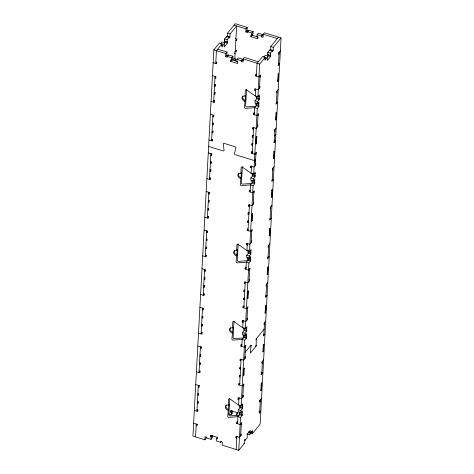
<?xml version="1.0" encoding="UTF-8"?>
<svg xmlns="http://www.w3.org/2000/svg" width="474" height="474" viewBox="0 0 474 474"><rect width="100%" height="100%" fill="white"/><g stroke="black" fill="none" stroke-linecap="round" stroke-linejoin="round"><path stroke-width="0.71" d="M247.558 298.377L247.908 291.842L248.512 291.024M251.741 221.127L252.091 214.592L252.695 213.78M255.924 143.883L256.274 137.342L256.878 136.53M265.037 313.065L265.689 305.611M267.129 274.44L267.78 266.986M267.478 267.899L268.083 267.075M269.22 235.815L269.878 228.361M271.312 197.19L271.969 189.736M271.661 190.655L272.266 189.825M273.403 158.565L274.061 151.111M275.495 119.94L276.152 112.486M276.449 112.575L275.844 113.405M277.586 81.315L278.244 73.867M256.185 345.191L256.156 345.534L256.262 338.791L264.166 329.057M251.125 345.848L251.131 345.493L250.313 352.869M248.512 291.089L247.861 298.442M252.695 213.839L252.049 221.192M256.878 136.589L256.233 143.942M265.037 312.964L265.641 312.248L265.991 305.689M268.083 267.146L267.454 274.47M269.22 235.714L269.825 234.997L270.174 228.438M272.266 189.896L271.916 196.36L271.312 197.089M273.403 158.464L274.008 157.753L274.357 151.188M265.991 305.783L265.387 306.524M270.174 228.539L269.57 229.274M274.357 151.289L273.753 152.03M276.449 112.664L276.099 119.11L275.495 119.839M277.586 81.214L278.191 80.503L278.54 73.95M220.523 43.869L222.134 41.896L224.729 42.696L221.862 46.926L222.028 43.833L219.438 43.033L213.857 49.859L192.936 436.104L204.898 439.813L206.107 438.332L206.172 437.093M195.531 436.909L196.23 424.034M198.322 385.409L196.923 411.159L197.729 410.17M200.413 346.784L199.015 372.534L200.229 371.053M202.505 308.159L201.106 333.909L202.321 332.428M204.596 269.534L203.198 295.284L204.413 293.803M206.688 230.909L205.289 256.659L206.504 255.178M208.779 192.29L207.381 218.034L208.596 216.559M210.871 153.665L209.478 179.415L210.687 177.934M212.962 115.04L211.57 140.79L212.779 139.309M215.054 76.415L213.661 102.165L214.87 100.684M210.924 163.092L211.167 161.818M224.729 42.696L224.119 47.05L227.342 43.104L227.431 41.558L227.022 42.05L224.433 41.25L224.558 38.933L226.572 36.462L229.167 37.268L229.126 38.039L229.931 37.055L230.097 33.962L236.621 25.981L236.011 37.31L235.525 39.354M226.572 36.462L226.531 37.239L227.336 36.249L227.508 33.162L235.24 23.7L247.203 27.403L247.031 30.496L245.822 31.977L247.552 32.51L247.594 31.74L248.803 30.259L253.128 31.598L253.003 33.915L251.789 35.396L250.924 35.129L250.841 36.67L257.761 38.815L257.844 37.268L256.979 37.002L257.104 34.685L258.318 33.204L262.637 34.543L262.596 35.313L261.387 36.794L263.117 37.328L263.283 34.241L264.492 32.759L281.064 37.89L260.143 424.135L252.411 433.597L250.468 432.999M204.898 439.813L205.064 436.72L206.794 437.259L206.753 438.029L211.072 439.368L212.287 437.887L212.411 435.57L211.203 437.052L211.072 439.368M258.294 61.768L244.317 57.437L243.109 58.918L242.937 62.011L241.213 61.478L242.421 59.997L242.463 59.22L238.138 57.881L236.929 59.363L236.804 61.679L237.67 61.952L237.587 63.492L230.666 61.353L230.749 59.807L231.614 60.074L232.829 58.592L232.953 56.276L228.628 54.937L227.419 56.418L227.378 57.194L225.648 56.655L225.814 53.568L227.022 52.087L217.661 49.183M227.022 42.05L227.153 39.733L229.167 37.268M225.648 56.655L226.856 55.174L227.022 52.087M228.628 54.937L228.587 55.713L226.856 55.174M211.203 437.052L210.338 436.785L210.42 435.239L217.335 437.378L217.252 438.924L216.387 438.657L216.263 440.974L220.588 442.313L221.394 441.324M231.614 60.074L231.739 57.757L232.953 56.276M237.053 38.921L235.845 40.403L235.311 50.191L236.176 50.457L236.093 52.004L234.713 51.571M220.588 442.313L220.629 441.543L222.353 442.076L222.188 445.163L238.76 450.3L244.341 443.474L244.507 440.382L245.313 439.392L244.88 439.262M241.213 61.478L241.254 60.702L242.463 59.22M245.822 31.977L245.988 28.884L247.203 27.403M228.03 410.324A3.182 2.37 39.3 0 1 225.292 406.852A3.182 2.37 39.3 0 1 228.308 405.169L228.918 404.429L227.71 416.267A0.954 0.711 39.3 0 0 228.877 417.351L237.942 416.664L240.537 417.47L242.149 415.497L242.238 413.95L241.829 414.442L239.24 413.642L239.323 412.096L241.918 412.895L242.404 410.857L240.786 412.836L238.197 412.03L238.321 409.714L239.933 407.741L240.016 406.194L239.613 406.686L242.208 407.492L242.611 406.994L242.178 406.864M228.308 405.169L228.634 399.226A0.954 0.711 39.3 0 1 229.878 398.889L238.57 405.074L241.165 405.88L242.777 403.907L242.208 407.492M232.213 333.074A3.182 2.37 39.3 0 1 229.475 329.602A3.182 2.37 39.3 0 1 232.497 327.919L233.101 327.179L231.893 339.017A0.954 0.711 39.3 0 0 233.066 340.101L242.131 339.414L244.72 340.219L246.338 338.246L246.421 336.7L246.018 337.192L243.423 336.392L243.506 334.845L246.101 335.651L246.587 333.613L244.969 335.586L242.38 334.78L242.504 332.464L244.116 330.491L244.199 328.944M232.497 327.919L232.817 321.976A0.954 0.711 39.3 0 1 234.061 321.639L242.753 327.824L245.348 328.63L246.96 326.657L246.391 330.242L243.796 329.436L243.879 327.895L246.474 328.695M236.716 249.81A3.182 2.37 39.3 0 1 237.284 249.934L236.076 261.772A0.954 0.711 39.3 0 0 237.249 262.851L246.314 262.163L248.903 262.969L250.521 260.996L250.604 259.45L250.201 259.948L247.606 259.142L247.689 257.595L250.284 258.401L250.77 256.363L249.158 258.336L246.563 257.53L246.687 255.213L248.299 253.24L248.388 251.694L247.979 252.192L250.574 252.992L250.977 252.5L250.894 254.046L249.283 256.019L249.158 258.336M236.402 255.824A3.182 2.37 39.3 0 1 233.658 252.358A3.182 2.37 39.3 0 1 236.68 250.675L237 244.726A0.954 0.711 39.3 0 1 238.244 244.388L246.942 250.58L249.531 251.386L251.149 249.407L250.574 252.992M240.585 178.574A3.182 2.37 39.3 0 1 237.841 175.107A3.182 2.37 39.3 0 1 240.863 173.425L241.467 172.684L240.259 184.522A0.954 0.711 39.3 0 0 241.432 185.607L250.497 184.913L253.086 185.719L254.704 183.746L254.787 182.2L254.384 182.697L251.789 181.892L251.872 180.345L254.467 181.151L254.953 179.113L253.341 181.086L250.746 180.28L250.87 177.963L252.488 175.99L252.571 174.444L252.168 174.942L254.757 175.741L255.16 175.25L255.077 176.796L253.466 178.769L253.341 181.086M240.863 173.425L241.183 167.476A0.954 0.711 39.3 0 1 242.433 167.138L251.125 173.33L253.714 174.136L255.332 172.157L254.757 175.741M244.768 101.323A3.182 2.37 39.3 0 1 242.024 97.857A3.182 2.37 39.3 0 1 245.046 96.175L245.651 95.434L244.442 107.272A0.954 0.711 39.3 0 0 245.615 108.356L254.68 107.669L257.269 108.469L258.887 106.496L258.97 104.95L258.567 105.447L255.972 104.641L256.055 103.095L258.65 103.901L259.136 101.863L257.524 103.836L254.929 103.036L255.053 100.719L256.671 98.74L256.754 97.194L256.351 97.691L258.94 98.491L259.349 98L259.26 99.546L257.649 101.519L257.524 103.836M245.046 96.175L245.366 90.226A0.954 0.711 39.3 0 1 246.616 89.894L255.308 96.08L257.897 96.886L259.515 94.913L258.94 98.491M229.807 398.45L228.918 414.786A0.954 0.711 39.3 0 0 230.091 415.87L239.157 415.183M233.99 321.206L233.101 337.541A0.954 0.711 39.3 0 0 234.274 338.62L243.34 337.932M238.173 243.956L237.29 260.291A0.954 0.711 39.3 0 0 238.458 261.37L247.523 260.682M242.356 166.706L241.473 183.041A0.954 0.711 39.3 0 0 242.641 184.125L251.706 183.432M246.539 89.456L245.656 105.791A0.954 0.711 39.3 0 0 246.824 106.875L255.889 106.188M228.776 413.921L231.247 414.691L232.461 413.209L232.586 410.887L231.377 412.368L230.512 412.102L230.595 410.561L237.51 412.7L237.427 414.246L236.562 413.98L236.467 415.716M231.247 414.691L231.377 412.368M251.789 35.396L251.919 33.079L253.128 31.598M250.841 36.67L252.055 35.189L252.109 34.158M236.781 438.166L235.916 437.899L235.999 436.353L239.459 437.425L241.07 435.452L241.153 433.906L240.751 434.397M241.278 424.615L241.77 422.577L240.152 424.55L236.698 423.478L236.781 421.931L237.646 422.198M238.872 399.541L238.007 399.274L238.09 397.727L241.55 398.8L243.162 396.827L243.245 395.28L242.41 395.642M242.943 385.854L243.778 385.498L243.861 383.952L242.244 385.925L238.789 384.852L238.872 383.306L239.737 383.573M240.093 377.008L239.228 376.741L239.311 375.195L240.176 375.461M240.525 369.027L239.66 368.76L239.743 367.214L240.608 367.48M240.964 360.915L240.099 360.649L240.182 359.102L243.642 360.175L245.254 358.202L245.336 356.655L244.934 357.147M245.467 347.365L245.953 345.327L244.335 347.3L240.881 346.227L240.964 344.681L241.829 344.954M243.055 322.29L242.19 322.024L242.273 320.477L245.733 321.55L247.345 319.577L247.428 318.03L247.025 318.528M247.558 308.74L248.044 306.702L246.427 308.675L242.972 307.602L243.055 306.056L243.92 306.328M244.276 299.758L243.411 299.491L243.494 297.945L244.359 298.217M244.708 291.777L243.843 291.51L243.926 289.964L244.791 290.23M245.147 283.665L244.282 283.399L244.365 281.852L247.825 282.925L249.437 280.952L249.52 279.405L249.117 279.903M249.65 270.115L250.136 268.077L248.518 270.05L245.064 268.977L245.147 267.431L246.012 267.703M247.238 245.04L246.373 244.774L246.456 243.227L249.917 244.3L251.528 242.327L251.611 240.78L251.208 241.278M251.741 231.49L252.227 229.452L250.616 231.425L247.155 230.352L247.238 228.812L248.103 229.078M248.459 222.513L247.594 222.241L247.677 220.7L248.542 220.967M248.891 214.526L248.026 214.26L248.109 212.713L248.974 212.98M249.33 206.415L248.465 206.149L248.548 204.602L252.008 205.675L253.62 203.702L253.703 202.155L253.3 202.653M253.833 192.865L254.319 190.826L252.707 192.799L249.247 191.727L249.33 190.187L250.195 190.453M251.421 167.79L250.556 167.523L250.639 165.977L254.1 167.049L255.711 165.076L255.794 163.536L255.391 164.028M255.924 154.24L256.41 152.201L254.799 154.18L251.339 153.108L251.421 151.562L252.287 151.828M252.642 145.263L251.777 144.997L251.86 143.45L252.725 143.717M253.075 137.282L252.209 137.01L252.292 135.469L253.157 135.736M253.513 129.171L252.648 128.898L252.731 127.358L256.191 128.424L257.803 126.451L257.892 124.911L257.483 125.403M258.016 115.615L258.502 113.576L256.89 115.555L253.43 114.483L253.513 112.936L254.378 113.203M255.605 90.546L254.739 90.279L254.822 88.733L258.283 89.805L259.894 87.826L259.983 86.286L259.574 86.778M260.108 76.995L260.593 74.951L258.982 76.93L255.522 75.858L255.605 74.311L256.47 74.578M236.165 449.494L236.864 436.619M237.557 423.744L237.942 416.664L239.56 414.691L239.613 413.66M238.57 405.08L238.955 398M239.654 385.125L241.047 359.375M241.746 346.5L242.131 339.414L243.743 337.441L243.826 335.894L243.423 336.392M242.753 327.83L243.138 320.75M243.837 307.875L245.23 282.125M245.929 269.25L246.314 262.163L247.926 260.19L247.979 259.165M246.936 250.58L247.321 243.5M248.021 230.625L249.413 204.875M250.112 192L250.497 184.913L252.109 182.946L252.162 181.915M251.119 173.33L251.504 166.25M252.204 153.375L253.596 127.625M254.295 114.749L254.68 107.669L256.292 105.696L256.345 104.665M255.308 96.08L255.687 88.999M256.387 76.124L257.086 63.249L262.667 56.424L265.262 57.224L265.09 60.316L267.958 56.086L265.363 55.286L263.751 57.259M239.613 406.686L239.696 405.14L240.128 405.276M247.979 252.192L248.068 250.645L250.657 251.445M252.168 174.942L252.251 173.395M256.351 97.691L256.434 96.145M238.76 450.3L240.537 417.47M240.786 412.836L240.916 410.52L242.528 408.541L242.611 406.994M241.165 405.88L244.72 340.219M244.969 335.586L245.099 333.269L246.711 331.29L246.794 329.75L246.391 330.242M245.348 328.63L248.903 262.969M249.531 251.386L253.086 185.719M253.714 174.136L257.269 108.469M257.897 96.886L259.675 64.055L265.262 57.224M261.387 36.794L261.429 36.024L262.637 34.543M243.375 375.526L243.725 369.092L244.329 368.351L243.98 374.786L243.44 375.829L243.98 374.786M240.668 435.944L241.367 423.069M241.829 414.442L241.918 412.895M242.759 397.319L243.458 384.444M244.851 358.694L245.55 345.819M246.018 337.192L246.101 335.651M246.942 320.069L247.641 307.193M249.034 281.443L249.733 268.568M250.201 259.948L250.284 258.401M251.125 242.818L251.824 229.943M253.217 204.193L253.916 191.318M254.384 182.697L254.467 181.151M255.308 165.568L256.007 152.693M257.4 126.949L258.099 114.074M258.567 105.447L258.65 103.901M259.491 88.324L260.19 75.449M244.839 440.032L245.271 440.168L245.313 439.392M267.958 56.086L267.348 60.441L270.571 56.495L270.66 54.948L270.257 55.44L267.662 54.64L267.786 52.324L269.801 49.853L272.396 50.659L272.354 51.429L273.16 50.44L273.332 47.353L281.064 37.89M268.035 54.658L267.982 55.689L270.571 56.495M269.801 49.853L269.759 50.629L270.571 49.64L270.737 46.547L278.469 37.091M247.12 433.935L249.715 434.735L250.325 430.38L247.096 434.332L247.292 437.698L245.271 440.168M270.257 55.44L270.381 53.124L272.396 50.659M249.715 434.735L252.577 430.511L252.411 433.597M259.716 411.201L259.231 413.239L260.842 411.26L260.196 411.065M259.408 401.774L259.841 401.905L259.924 400.364L261.541 398.385M260.89 374.478L261.322 374.614L261.808 372.576M259.634 412.741L260.327 399.866M260.854 390.215L261.204 383.774L261.642 382.731L261.458 389.474L260.919 390.517L261.458 389.474M261.725 374.116L262.424 361.241M262.946 351.589L263.295 345.149L263.734 344.106L263.55 350.849L263.011 351.892L263.55 350.849M263.817 335.497L264.516 322.622M265.908 296.872L266.607 283.997M268 258.247L268.699 245.372M270.091 219.622L270.79 206.747M272.183 180.997L272.882 168.122M274.274 142.372L274.973 129.497M276.366 103.747L277.065 90.872M278.457 65.122L279.156 52.247M256.274 137.342L256.582 136.429M252.091 214.592L252.399 213.679M247.908 291.842L248.21 290.929M267.733 273.611L267.129 274.339M255.99 339.899L256.434 338.513M278.191 80.515L277.894 81.38M276.099 119.128L275.821 119.969M274.008 157.765L273.711 158.63M271.916 196.378L271.62 197.255M269.825 235.015L269.528 235.88M265.641 312.265L265.339 313.124M250.29 352.407L250.473 352.952L255.759 346.553L256.156 345.534L255.741 346.577M243.725 369.092L244.163 368.049L244.329 368.351M198.565 393.675L197.794 395.067L198.659 395.334L198.742 393.787L197.877 393.521M206.954 239.127L206.166 240.567L207.031 240.833L207.114 239.293L206.249 239.02M202.759 316.395L201.977 317.817L202.842 318.084L202.931 316.537L202.066 316.271M215.326 84.615L214.532 86.072L215.397 86.339L215.48 84.793L214.615 84.526M200.792 354.795L199.886 356.442L200.751 356.709L200.834 355.162L199.975 354.896M213.353 123.039L212.441 124.698L213.306 124.964L213.389 123.418L212.524 123.151M209.164 200.289L208.258 201.942L209.123 202.208L209.206 200.668L208.341 200.395M204.981 277.539L204.075 279.192L204.934 279.459L205.023 277.918L204.158 277.646M222.028 43.833L216.446 50.665L215.753 63.54L216.962 62.058M224.433 41.25L224.836 40.758L224.753 42.299L227.342 43.104M236.437 50.25L234.826 52.229L234.743 53.769L235.145 53.278L234.843 58.812L232.207 59.902M215.777 76.972L214.971 77.961L215.836 78.228L215.919 76.681L212.459 75.609M230.666 61.353L231.881 59.872L237.415 61.584M235.975 58.877L234.76 60.358L235.625 60.631L235.708 59.084L233.635 58.438M215.309 92.572L214.1 94.053L214.965 94.32L215.048 92.774L214.183 92.507M214.088 115.105L212.879 116.586L213.744 116.853L213.827 115.306L210.367 114.234M267.662 54.64L268.065 54.149M255.522 75.858L256.73 74.377M213.217 131.197L212.008 132.679L212.873 132.945L212.956 131.399L212.091 131.132M280.365 50.765L278.753 52.738L278.671 54.285L279.073 53.793M254.739 90.279L255.551 89.29M278.54 63.575L278.054 65.613L279.672 63.64M211.997 153.724L210.788 155.205L211.653 155.478L211.736 153.931L208.276 152.859M277.936 74.779L278.54 74.039M255.972 104.641L256.375 104.15M210.954 162.576L210.349 163.317L211.214 163.589L211.297 162.043L210.432 161.776M253.43 114.483L254.639 113.002M211.126 169.822L209.917 171.304L210.782 171.57L210.865 170.024L210 169.757M278.274 89.39L276.662 91.364L276.579 92.91L276.982 92.418M252.648 128.898L253.863 127.423M276.449 102.2L275.963 104.239L277.58 102.266M252.209 137.01L253.418 135.534M209.905 192.349L208.696 193.83L209.561 194.097L209.644 192.557L206.184 191.484M251.777 144.997L252.986 143.515M255.924 143.782L256.529 143.041M251.339 153.108L252.547 151.627M208.631 208.939L207.825 209.923L208.69 210.195L208.773 208.649L207.908 208.382M276.182 128.016L274.57 129.989L274.487 131.535L274.89 131.043M274.624 135.931L275.832 134.45M254.443 160.716L255.658 159.157L254.449 160.621L235.294 154.684A0.954 0.711 39.3 0 1 234.494 153.517L235.916 147.935A0.954 0.711 39.3 0 0 235.116 146.768L224.184 143.385A0.954 0.711 39.3 0 0 223.284 144.019L224.066 150.294A0.954 0.711 39.3 0 1 223.165 150.928L208.625 146.425M254.425 161.018L255.64 159.537M254.36 162.221L255.575 160.739M250.556 167.523L251.771 166.042M274.357 140.825L273.871 142.864L275.483 140.891M207.813 230.974L206.605 232.456L207.47 232.722L207.553 231.182L204.093 230.109M249.247 191.727L250.456 190.246M206.942 247.067L205.734 248.548L206.599 248.82L206.682 247.274L205.817 247.007M274.091 166.641L272.479 168.614L272.396 170.16L272.799 169.668M248.465 206.149L249.679 204.667M272.266 179.45L271.78 181.489L273.391 179.516M248.026 214.26L249.235 212.779M205.319 270.097L204.513 271.081L205.378 271.347L205.461 269.807L202.001 268.734M247.594 222.241L248.803 220.76M251.741 221.026L252.346 220.286M247.155 230.352L247.961 229.369M204.851 285.692L203.642 287.173L204.501 287.445L204.59 285.899L203.725 285.632M271.999 205.266L270.387 207.239L270.304 208.785L270.707 208.293M236.68 250.675L237.284 249.934M246.373 244.774L247.588 243.292M270.174 218.076L269.688 220.114L271.3 218.141M203.63 308.224L202.422 309.706L203.287 309.972L203.37 308.426L199.91 307.359M245.064 268.977L246.273 267.496M202.759 324.317L201.551 325.798L202.41 326.065L202.499 324.524L201.634 324.257M269.907 243.891L268.296 245.864L268.207 247.41L268.616 246.913M244.282 283.399L245.491 281.917M268.083 256.701L267.597 258.739L269.208 256.766M243.843 291.51L244.649 290.521M201.539 346.849L200.33 348.331L201.189 348.597L201.278 347.051L197.818 345.984M243.411 299.491L244.62 298.01M247.558 298.276L248.163 297.536M242.972 307.602L244.181 306.121M200.668 362.942L199.453 364.423L200.318 364.69L200.407 363.149L199.542 362.877M267.816 282.516L266.204 284.489L266.115 286.035L266.524 285.538M242.19 322.024L243.399 320.543M265.991 295.326L265.505 297.364L267.117 295.391M199.447 385.475L198.239 386.956L199.098 387.222L199.187 385.676L195.726 384.61M240.881 346.227L242.09 344.746M198.173 402.065L197.362 403.048L198.227 403.315L198.31 401.774L197.451 401.502M265.724 321.141L264.107 323.114L264.024 324.66L264.427 324.163M245.2 352.259L250.9 345.321M240.099 360.649L241.307 359.168M263.899 333.951L263.414 335.989L265.025 334.016M239.66 368.76L240.869 367.279M197.356 424.1L196.141 425.581L197.006 425.848L197.089 424.301L193.635 423.229M263.295 345.149L263.899 344.408M239.228 376.741L240.437 375.26M238.789 384.852L239.998 383.371M263.633 359.766L262.015 361.739L261.932 363.285L262.335 362.788L261.903 362.657M238.007 399.274L239.216 397.793M210.338 436.785L211.546 435.298M230.512 412.102L231.721 410.62M261.322 374.614L262.934 372.641M216.387 438.657L217.193 437.668M236.562 413.98L237.776 412.499M261.204 383.774L261.808 383.033M239.24 413.642L239.643 413.144M236.698 423.478L237.907 421.996M259.841 401.905L260.244 401.413L259.811 401.282M235.916 437.899L237.124 436.418M250.776 345.433L251.072 345.333M234.032 25.181L245.988 28.884M263.283 34.241L277.26 38.572M247.031 30.496L248.761 31.029M247.594 31.74L251.919 33.079M257.104 34.685L261.429 36.024M252.055 35.189L258.277 37.12M227.508 33.162L230.097 33.962M270.737 46.547L273.332 47.353M227.336 36.249L229.931 37.055M235.406 38.696L236.793 39.129L236.71 40.669L235.845 40.403M270.571 49.64L273.16 50.44M224.558 38.933L227.153 39.733M267.786 52.324L270.381 53.124M221.417 44.763L222.709 45.166M264.646 58.154L265.944 58.557M221.37 45.534L222.667 45.937M264.605 58.924L265.896 59.327M213.857 49.859L225.814 53.568M243.109 58.918L259.675 64.055M242.421 59.997L243.571 60.352M227.419 56.418L231.739 57.757M236.929 59.363L241.254 60.702M215.836 61.993L216.701 62.26L216.618 63.806L213.158 62.734M258.134 96.056L259.432 96.453M257.732 96.548L259.029 96.951M256.671 98.74L259.26 99.546M255.053 100.719L257.649 101.519M257.755 103.006L259.053 103.409M256.292 105.696L258.887 106.496M213.744 100.618L214.609 100.885L214.526 102.431L211.066 101.359M211.653 139.243L212.518 139.51L212.429 141.056L208.975 139.984M253.951 173.3L255.249 173.703M253.549 173.798L254.84 174.195M252.488 175.99L255.077 176.796M250.87 177.963L253.466 178.769M253.572 180.256L254.87 180.659M252.109 182.946L254.704 183.746M209.561 177.869L210.426 178.135L210.343 179.682L206.883 178.609M207.47 216.494L208.335 216.76L208.246 218.307L204.792 217.234M249.768 250.55L251.06 250.953M248.299 253.24L250.894 254.046M246.687 255.213L249.283 256.019M249.389 257.506L250.687 257.903M247.926 260.19L250.521 260.996M205.378 255.119L206.243 255.385L206.154 256.932L202.7 255.859M203.287 293.744L204.146 294.01L204.063 295.557L200.609 294.484M245.579 327.801L246.877 328.204M244.116 330.491L246.711 331.29M242.504 332.464L245.099 333.269M245.206 334.757L246.504 335.154M243.743 337.441L246.338 338.246M201.189 332.363L202.054 332.635L201.971 334.176L198.517 333.109M260.973 372.931L261.405 373.068M199.098 370.988L199.963 371.261L199.88 372.801L196.42 371.735M243.346 385.362L243.778 385.498M259.491 400.228L259.924 400.364M242.729 396.691L243.162 396.827M241.112 404.962L242.694 405.454M240.709 405.454L242.291 405.945M258.881 411.556L259.314 411.693M239.933 407.741L242.528 408.541M238.321 409.714L240.916 410.52M241.888 412.273L242.321 412.404M239.56 414.691L242.149 415.497M197.006 409.613L197.871 409.886L197.788 411.426L194.328 410.36M240.822 423.851L241.687 424.123M251.339 431.364L251.771 431.494M251.297 432.134L251.73 432.27M248.945 431.524L250.242 431.927M248.542 432.015L249.839 432.418M240.638 435.316L241.07 435.452M243.82 443.309L244.341 443.474M228.64 409.583A3.182 2.37 39.3 0 1 226.252 405.069M232.823 332.333A3.182 2.37 39.3 0 1 230.435 327.818M237.006 255.083A3.182 2.37 39.3 0 1 234.618 250.568M241.189 177.833A3.182 2.37 39.3 0 1 238.902 173.2M245.372 100.583A3.182 2.37 39.3 0 1 243.085 95.949"/></g></svg>
